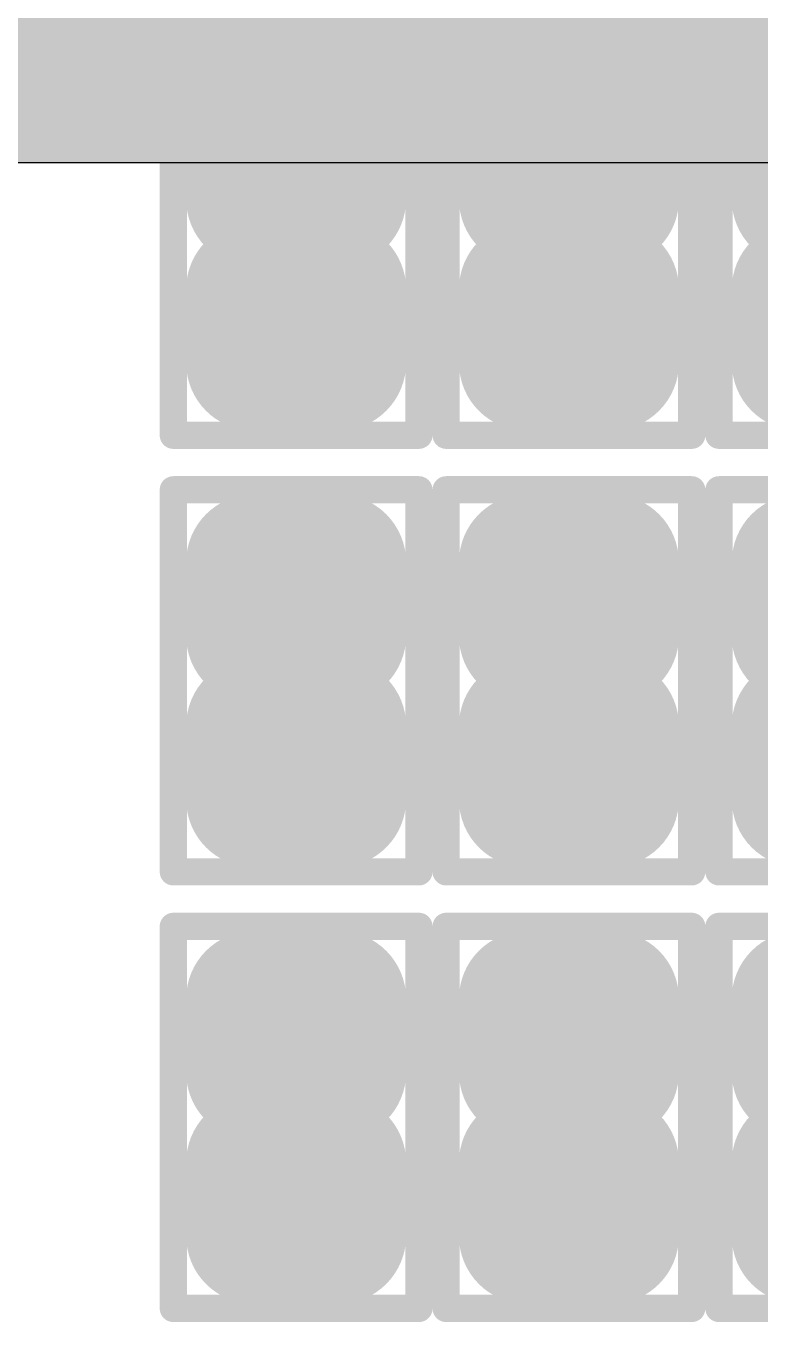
# Model space of a CAD drawing. Header units: millimetres. Extents: x 169 to 355, y 129 to 253.
# Drawn here: x 190.055 to 191.4, y 161.25 to 163.625 of the extents above; entities that cross this region are included whole.
import ezdxf

# ---------------------------------------------------------------- set-up
doc = ezdxf.new("R2010")
doc.units = ezdxf.units.MM
for name, color, linetype in [('BottomLayer', 5, 'Continuous'), ('BottomPaste', 16, 'Continuous'), ('BottomSolder', 6, 'Continuous'), ('InternalPlane1', 76, 'Continuous'), ('Mechanical1', 6, 'Continuous'), ('Mechanical15', 56, 'Continuous')]:
    doc.layers.add(name, color=color, linetype=linetype)

# ---------------------------------------------------------------- blocks, each defined once
blk = doc.blocks.new('R01005_B_839')
at = {"layer": 'BottomLayer', "const_width": 0.0225}
for points in [[(-0.2287, 0.0775, 1), (-0.2063, 0.0775, 1)], [(-0.0937, 0.0775, 1), (-0.0712, 0.0775, 1)], [(0.0712, 0.0775, 1), (0.0937, 0.0775, 1)], [(0.2063, 0.0775, 1), (0.2287, 0.0775, 1)], [(-0.2287, -0.0775, 1), (-0.2063, -0.0775, 1)], [(-0.0937, -0.0775, 1), (-0.0712, -0.0775, 1)], [(0.0712, -0.0775, 1), (0.0937, -0.0775, 1)], [(0.2063, -0.0775, 1), (0.2287, -0.0775, 1)]]:
    blk.add_lwpolyline(points, format="xyb", close=True, dxfattribs=at)
at = {"layer": 'BottomLayer'}
for points in [[(-0.0825, -0.1), (-0.0825, 0.1), (-0.2175, -0.1), (-0.2175, 0.1)], [(0.2175, -0.1), (0.2175, 0.1), (0.0825, -0.1), (0.0825, 0.1)], [(-0.06, -0.0775), (-0.06, 0.0775), (-0.24, -0.0775), (-0.24, 0.0775)], [(0.24, -0.0775), (0.24, 0.0775), (0.06, -0.0775), (0.06, 0.0775)]]:
    blk.add_solid(points, dxfattribs=at)
at = {"layer": 'BottomPaste', "const_width": 0.0225}
for points in [[(-0.2287, 0.0775, 1), (-0.2063, 0.0775, 1)], [(-0.0937, 0.0775, 1), (-0.0712, 0.0775, 1)], [(0.0712, 0.0775, 1), (0.0937, 0.0775, 1)], [(0.2063, 0.0775, 1), (0.2287, 0.0775, 1)], [(-0.2287, -0.0775, 1), (-0.2063, -0.0775, 1)], [(-0.0937, -0.0775, 1), (-0.0712, -0.0775, 1)], [(0.0712, -0.0775, 1), (0.0937, -0.0775, 1)], [(0.2063, -0.0775, 1), (0.2287, -0.0775, 1)]]:
    blk.add_lwpolyline(points, format="xyb", close=True, dxfattribs=at)
at = {"layer": 'BottomPaste'}
for points in [[(-0.0825, -0.1), (-0.0825, 0.1), (-0.2175, -0.1), (-0.2175, 0.1)], [(0.2175, -0.1), (0.2175, 0.1), (0.0825, -0.1), (0.0825, 0.1)], [(-0.06, -0.0775), (-0.06, 0.0775), (-0.24, -0.0775), (-0.24, 0.0775)], [(0.24, -0.0775), (0.24, 0.0775), (0.06, -0.0775), (0.06, 0.0775)]]:
    blk.add_solid(points, dxfattribs=at)
at = {"layer": 'BottomSolder', "const_width": 0.1241}
for points in [[(-0.2795, 0.0775, 1), (-0.1555, 0.0775, 1)], [(-0.1445, 0.0775, 1), (-0.0204, 0.0775, 1)], [(0.0204, 0.0775, 1), (0.1445, 0.0775, 1)], [(0.1555, 0.0775, 1), (0.2795, 0.0775, 1)], [(-0.2795, -0.0775, 1), (-0.1555, -0.0775, 1)], [(-0.1445, -0.0775, 1), (-0.0204, -0.0775, 1)], [(0.0204, -0.0775, 1), (0.1445, -0.0775, 1)], [(0.1555, -0.0775, 1), (0.2795, -0.0775, 1)]]:
    blk.add_lwpolyline(points, format="xyb", close=True, dxfattribs=at)
at = {"layer": 'BottomSolder'}
for points in [[(-0.0825, -0.2016), (-0.0825, 0.2016), (-0.2175, -0.2016), (-0.2175, 0.2016)], [(0.2175, -0.2016), (0.2175, 0.2016), (0.0825, -0.2016), (0.0825, 0.2016)], [(0.0416, -0.0775), (0.0416, 0.0775), (-0.3416, -0.0775), (-0.3416, 0.0775)], [(0.3416, -0.0775), (0.3416, 0.0775), (-0.0416, -0.0775), (-0.0416, 0.0775)]]:
    blk.add_solid(points, dxfattribs=at)
at = {"layer": 'Mechanical1', "const_width": 0.05}
for points in [[(-0.1999, 0.0999), (-0.1999, -0.1001)], [(-0.1999, 0.0999), (0.2001, 0.0999)], [(0.2001, 0.0999), (0.2001, -0.1001)], [(-0.1999, -0.1001), (0.2001, -0.1001)]]:
    blk.add_lwpolyline(points, dxfattribs=at)
at = {"layer": 'Mechanical1', "const_width": 0.025}
for points in [[(-0.2124, 0.0999, 1), (-0.1874, 0.0999, 1)], [(-0.2124, 0.0999, 1), (-0.1874, 0.0999, 1)], [(0.1876, 0.0999, 1), (0.2126, 0.0999, 1)], [(0.1876, 0.0999, 1), (0.2126, 0.0999, 1)], [(-0.2124, -0.1001, 1), (-0.1874, -0.1001, 1)], [(-0.2124, -0.1001, 1), (-0.1874, -0.1001, 1)], [(0.1876, -0.1001, 1), (0.2126, -0.1001, 1)], [(0.1876, -0.1001, 1), (0.2126, -0.1001, 1)]]:
    blk.add_lwpolyline(points, format="xyb", close=True, dxfattribs=at)
at = {"layer": 'Mechanical15', "const_width": 0.05}
for points in [[(-0.35, 0.225), (-0.35, -0.225)], [(-0.35, 0.225), (0.35, 0.225)], [(0.35, 0.225), (0.35, -0.225)], [(0, 0.125), (0, -0.125)], [(-0.15, 0), (0.15, 0)], [(-0.35, -0.225), (0.35, -0.225)]]:
    blk.add_lwpolyline(points, dxfattribs=at)
at = {"layer": 'Mechanical15', "const_width": 0.025}
for points in [[(-0.3625, 0.225, 1), (-0.3375, 0.225, 1)], [(-0.3625, 0.225, 1), (-0.3375, 0.225, 1)], [(0.3375, 0.225, 1), (0.3625, 0.225, 1)], [(0.3375, 0.225, 1), (0.3625, 0.225, 1)], [(-0.0125, 0.125, 1), (0.0125, 0.125, 1)], [(-0.1625, 0, 1), (-0.1375, 0, 1)], [(0.1375, 0, 1), (0.1625, 0, 1)], [(-0.0125, -0.125, 1), (0.0125, -0.125, 1)], [(-0.3625, -0.225, 1), (-0.3375, -0.225, 1)], [(-0.3625, -0.225, 1), (-0.3375, -0.225, 1)], [(0.3375, -0.225, 1), (0.3625, -0.225, 1)], [(0.3375, -0.225, 1), (0.3625, -0.225, 1)]]:
    blk.add_lwpolyline(points, format="xyb", close=True, dxfattribs=at)
blk = doc.blocks.new('R01005_B_848')
at = {"layer": 'BottomLayer', "const_width": 0.0225}
for points in [[(-0.2287, 0.0775, 1), (-0.2063, 0.0775, 1)], [(-0.0937, 0.0775, 1), (-0.0712, 0.0775, 1)], [(0.0712, 0.0775, 1), (0.0937, 0.0775, 1)], [(0.2063, 0.0775, 1), (0.2287, 0.0775, 1)], [(-0.2287, -0.0775, 1), (-0.2063, -0.0775, 1)], [(-0.0937, -0.0775, 1), (-0.0712, -0.0775, 1)], [(0.0712, -0.0775, 1), (0.0937, -0.0775, 1)], [(0.2063, -0.0775, 1), (0.2287, -0.0775, 1)]]:
    blk.add_lwpolyline(points, format="xyb", close=True, dxfattribs=at)
at = {"layer": 'BottomLayer'}
for points in [[(-0.0825, -0.1), (-0.0825, 0.1), (-0.2175, -0.1), (-0.2175, 0.1)], [(0.2175, -0.1), (0.2175, 0.1), (0.0825, -0.1), (0.0825, 0.1)], [(-0.06, -0.0775), (-0.06, 0.0775), (-0.24, -0.0775), (-0.24, 0.0775)], [(0.24, -0.0775), (0.24, 0.0775), (0.06, -0.0775), (0.06, 0.0775)]]:
    blk.add_solid(points, dxfattribs=at)
at = {"layer": 'BottomPaste', "const_width": 0.0225}
for points in [[(-0.2287, 0.0775, 1), (-0.2063, 0.0775, 1)], [(-0.0937, 0.0775, 1), (-0.0712, 0.0775, 1)], [(0.0712, 0.0775, 1), (0.0937, 0.0775, 1)], [(0.2063, 0.0775, 1), (0.2287, 0.0775, 1)], [(-0.2287, -0.0775, 1), (-0.2063, -0.0775, 1)], [(-0.0937, -0.0775, 1), (-0.0712, -0.0775, 1)], [(0.0712, -0.0775, 1), (0.0937, -0.0775, 1)], [(0.2063, -0.0775, 1), (0.2287, -0.0775, 1)]]:
    blk.add_lwpolyline(points, format="xyb", close=True, dxfattribs=at)
at = {"layer": 'BottomPaste'}
for points in [[(-0.0825, -0.1), (-0.0825, 0.1), (-0.2175, -0.1), (-0.2175, 0.1)], [(0.2175, -0.1), (0.2175, 0.1), (0.0825, -0.1), (0.0825, 0.1)], [(-0.06, -0.0775), (-0.06, 0.0775), (-0.24, -0.0775), (-0.24, 0.0775)], [(0.24, -0.0775), (0.24, 0.0775), (0.06, -0.0775), (0.06, 0.0775)]]:
    blk.add_solid(points, dxfattribs=at)
at = {"layer": 'BottomSolder', "const_width": 0.1241}
for points in [[(-0.2795, 0.0775, 1), (-0.1555, 0.0775, 1)], [(-0.1445, 0.0775, 1), (-0.0204, 0.0775, 1)], [(0.0204, 0.0775, 1), (0.1445, 0.0775, 1)], [(0.1555, 0.0775, 1), (0.2795, 0.0775, 1)], [(-0.2795, -0.0775, 1), (-0.1555, -0.0775, 1)], [(-0.1445, -0.0775, 1), (-0.0204, -0.0775, 1)], [(0.0204, -0.0775, 1), (0.1445, -0.0775, 1)], [(0.1555, -0.0775, 1), (0.2795, -0.0775, 1)]]:
    blk.add_lwpolyline(points, format="xyb", close=True, dxfattribs=at)
at = {"layer": 'BottomSolder'}
for points in [[(-0.0825, -0.2016), (-0.0825, 0.2016), (-0.2175, -0.2016), (-0.2175, 0.2016)], [(0.2175, -0.2016), (0.2175, 0.2016), (0.0825, -0.2016), (0.0825, 0.2016)], [(0.0416, -0.0775), (0.0416, 0.0775), (-0.3416, -0.0775), (-0.3416, 0.0775)], [(0.3416, -0.0775), (0.3416, 0.0775), (-0.0416, -0.0775), (-0.0416, 0.0775)]]:
    blk.add_solid(points, dxfattribs=at)
at = {"layer": 'Mechanical1', "const_width": 0.05}
for points in [[(-0.1999, 0.0999), (-0.1999, -0.1001)], [(-0.1999, 0.0999), (0.2001, 0.0999)], [(0.2001, 0.0999), (0.2001, -0.1001)], [(-0.1999, -0.1001), (0.2001, -0.1001)]]:
    blk.add_lwpolyline(points, dxfattribs=at)
at = {"layer": 'Mechanical1', "const_width": 0.025}
for points in [[(-0.2124, 0.0999, 1), (-0.1874, 0.0999, 1)], [(-0.2124, 0.0999, 1), (-0.1874, 0.0999, 1)], [(0.1876, 0.0999, 1), (0.2126, 0.0999, 1)], [(0.1876, 0.0999, 1), (0.2126, 0.0999, 1)], [(-0.2124, -0.1001, 1), (-0.1874, -0.1001, 1)], [(-0.2124, -0.1001, 1), (-0.1874, -0.1001, 1)], [(0.1876, -0.1001, 1), (0.2126, -0.1001, 1)], [(0.1876, -0.1001, 1), (0.2126, -0.1001, 1)]]:
    blk.add_lwpolyline(points, format="xyb", close=True, dxfattribs=at)
at = {"layer": 'Mechanical15', "const_width": 0.05}
for points in [[(-0.35, 0.225), (-0.35, -0.225)], [(-0.35, 0.225), (0.35, 0.225)], [(0.35, 0.225), (0.35, -0.225)], [(0, 0.125), (0, -0.125)], [(-0.15, 0), (0.15, 0)], [(-0.35, -0.225), (0.35, -0.225)]]:
    blk.add_lwpolyline(points, dxfattribs=at)
at = {"layer": 'Mechanical15', "const_width": 0.025}
for points in [[(-0.3625, 0.225, 1), (-0.3375, 0.225, 1)], [(-0.3625, 0.225, 1), (-0.3375, 0.225, 1)], [(0.3375, 0.225, 1), (0.3625, 0.225, 1)], [(0.3375, 0.225, 1), (0.3625, 0.225, 1)], [(-0.0125, 0.125, 1), (0.0125, 0.125, 1)], [(-0.1625, 0, 1), (-0.1375, 0, 1)], [(0.1375, 0, 1), (0.1625, 0, 1)], [(-0.0125, -0.125, 1), (0.0125, -0.125, 1)], [(-0.3625, -0.225, 1), (-0.3375, -0.225, 1)], [(-0.3625, -0.225, 1), (-0.3375, -0.225, 1)], [(0.3375, -0.225, 1), (0.3625, -0.225, 1)], [(0.3375, -0.225, 1), (0.3625, -0.225, 1)]]:
    blk.add_lwpolyline(points, format="xyb", close=True, dxfattribs=at)
blk = doc.blocks.new('R01005_B_854')
at = {"layer": 'BottomLayer', "const_width": 0.0225}
for points in [[(-0.2287, 0.0775, 1), (-0.2063, 0.0775, 1)], [(-0.0937, 0.0775, 1), (-0.0712, 0.0775, 1)], [(0.0712, 0.0775, 1), (0.0937, 0.0775, 1)], [(0.2063, 0.0775, 1), (0.2287, 0.0775, 1)], [(-0.2287, -0.0775, 1), (-0.2063, -0.0775, 1)], [(-0.0937, -0.0775, 1), (-0.0712, -0.0775, 1)], [(0.0712, -0.0775, 1), (0.0937, -0.0775, 1)], [(0.2063, -0.0775, 1), (0.2287, -0.0775, 1)]]:
    blk.add_lwpolyline(points, format="xyb", close=True, dxfattribs=at)
at = {"layer": 'BottomLayer'}
for points in [[(-0.0825, -0.1), (-0.0825, 0.1), (-0.2175, -0.1), (-0.2175, 0.1)], [(0.2175, -0.1), (0.2175, 0.1), (0.0825, -0.1), (0.0825, 0.1)], [(-0.06, -0.0775), (-0.06, 0.0775), (-0.24, -0.0775), (-0.24, 0.0775)], [(0.24, -0.0775), (0.24, 0.0775), (0.06, -0.0775), (0.06, 0.0775)]]:
    blk.add_solid(points, dxfattribs=at)
at = {"layer": 'BottomPaste', "const_width": 0.0225}
for points in [[(-0.2287, 0.0775, 1), (-0.2063, 0.0775, 1)], [(-0.0937, 0.0775, 1), (-0.0712, 0.0775, 1)], [(0.0712, 0.0775, 1), (0.0937, 0.0775, 1)], [(0.2063, 0.0775, 1), (0.2287, 0.0775, 1)], [(-0.2287, -0.0775, 1), (-0.2063, -0.0775, 1)], [(-0.0937, -0.0775, 1), (-0.0712, -0.0775, 1)], [(0.0712, -0.0775, 1), (0.0937, -0.0775, 1)], [(0.2063, -0.0775, 1), (0.2287, -0.0775, 1)]]:
    blk.add_lwpolyline(points, format="xyb", close=True, dxfattribs=at)
at = {"layer": 'BottomPaste'}
for points in [[(-0.0825, -0.1), (-0.0825, 0.1), (-0.2175, -0.1), (-0.2175, 0.1)], [(0.2175, -0.1), (0.2175, 0.1), (0.0825, -0.1), (0.0825, 0.1)], [(-0.06, -0.0775), (-0.06, 0.0775), (-0.24, -0.0775), (-0.24, 0.0775)], [(0.24, -0.0775), (0.24, 0.0775), (0.06, -0.0775), (0.06, 0.0775)]]:
    blk.add_solid(points, dxfattribs=at)
at = {"layer": 'BottomSolder', "const_width": 0.1241}
for points in [[(-0.2795, 0.0775, 1), (-0.1555, 0.0775, 1)], [(-0.1445, 0.0775, 1), (-0.0204, 0.0775, 1)], [(0.0204, 0.0775, 1), (0.1445, 0.0775, 1)], [(0.1555, 0.0775, 1), (0.2795, 0.0775, 1)], [(-0.2795, -0.0775, 1), (-0.1555, -0.0775, 1)], [(-0.1445, -0.0775, 1), (-0.0204, -0.0775, 1)], [(0.0204, -0.0775, 1), (0.1445, -0.0775, 1)], [(0.1555, -0.0775, 1), (0.2795, -0.0775, 1)]]:
    blk.add_lwpolyline(points, format="xyb", close=True, dxfattribs=at)
at = {"layer": 'BottomSolder'}
for points in [[(-0.0825, -0.2016), (-0.0825, 0.2016), (-0.2175, -0.2016), (-0.2175, 0.2016)], [(0.2175, -0.2016), (0.2175, 0.2016), (0.0825, -0.2016), (0.0825, 0.2016)], [(0.0416, -0.0775), (0.0416, 0.0775), (-0.3416, -0.0775), (-0.3416, 0.0775)], [(0.3416, -0.0775), (0.3416, 0.0775), (-0.0416, -0.0775), (-0.0416, 0.0775)]]:
    blk.add_solid(points, dxfattribs=at)
at = {"layer": 'Mechanical1', "const_width": 0.05}
for points in [[(-0.1999, 0.0999), (-0.1999, -0.1001)], [(-0.1999, 0.0999), (0.2001, 0.0999)], [(0.2001, 0.0999), (0.2001, -0.1001)], [(-0.1999, -0.1001), (0.2001, -0.1001)]]:
    blk.add_lwpolyline(points, dxfattribs=at)
at = {"layer": 'Mechanical1', "const_width": 0.025}
for points in [[(-0.2124, 0.0999, 1), (-0.1874, 0.0999, 1)], [(-0.2124, 0.0999, 1), (-0.1874, 0.0999, 1)], [(0.1876, 0.0999, 1), (0.2126, 0.0999, 1)], [(0.1876, 0.0999, 1), (0.2126, 0.0999, 1)], [(-0.2124, -0.1001, 1), (-0.1874, -0.1001, 1)], [(-0.2124, -0.1001, 1), (-0.1874, -0.1001, 1)], [(0.1876, -0.1001, 1), (0.2126, -0.1001, 1)], [(0.1876, -0.1001, 1), (0.2126, -0.1001, 1)]]:
    blk.add_lwpolyline(points, format="xyb", close=True, dxfattribs=at)
at = {"layer": 'Mechanical15', "const_width": 0.05}
for points in [[(-0.35, 0.225), (-0.35, -0.225)], [(-0.35, 0.225), (0.35, 0.225)], [(0.35, 0.225), (0.35, -0.225)], [(0, 0.125), (0, -0.125)], [(-0.15, 0), (0.15, 0)], [(-0.35, -0.225), (0.35, -0.225)]]:
    blk.add_lwpolyline(points, dxfattribs=at)
at = {"layer": 'Mechanical15', "const_width": 0.025}
for points in [[(-0.3625, 0.225, 1), (-0.3375, 0.225, 1)], [(-0.3625, 0.225, 1), (-0.3375, 0.225, 1)], [(0.3375, 0.225, 1), (0.3625, 0.225, 1)], [(0.3375, 0.225, 1), (0.3625, 0.225, 1)], [(-0.0125, 0.125, 1), (0.0125, 0.125, 1)], [(-0.1625, 0, 1), (-0.1375, 0, 1)], [(0.1375, 0, 1), (0.1625, 0, 1)], [(-0.0125, -0.125, 1), (0.0125, -0.125, 1)], [(-0.3625, -0.225, 1), (-0.3375, -0.225, 1)], [(-0.3625, -0.225, 1), (-0.3375, -0.225, 1)], [(0.3375, -0.225, 1), (0.3625, -0.225, 1)], [(0.3375, -0.225, 1), (0.3625, -0.225, 1)]]:
    blk.add_lwpolyline(points, format="xyb", close=True, dxfattribs=at)
blk = doc.blocks.new('R01005_B_870')
at = {"layer": 'BottomLayer', "const_width": 0.0225}
for points in [[(-0.2287, 0.0775, 1), (-0.2063, 0.0775, 1)], [(-0.0937, 0.0775, 1), (-0.0712, 0.0775, 1)], [(0.0712, 0.0775, 1), (0.0937, 0.0775, 1)], [(0.2063, 0.0775, 1), (0.2287, 0.0775, 1)], [(-0.2287, -0.0775, 1), (-0.2063, -0.0775, 1)], [(-0.0937, -0.0775, 1), (-0.0712, -0.0775, 1)], [(0.0712, -0.0775, 1), (0.0937, -0.0775, 1)], [(0.2063, -0.0775, 1), (0.2287, -0.0775, 1)]]:
    blk.add_lwpolyline(points, format="xyb", close=True, dxfattribs=at)
at = {"layer": 'BottomLayer'}
for points in [[(-0.0825, -0.1), (-0.0825, 0.1), (-0.2175, -0.1), (-0.2175, 0.1)], [(0.2175, -0.1), (0.2175, 0.1), (0.0825, -0.1), (0.0825, 0.1)], [(-0.06, -0.0775), (-0.06, 0.0775), (-0.24, -0.0775), (-0.24, 0.0775)], [(0.24, -0.0775), (0.24, 0.0775), (0.06, -0.0775), (0.06, 0.0775)]]:
    blk.add_solid(points, dxfattribs=at)
at = {"layer": 'BottomPaste', "const_width": 0.0225}
for points in [[(-0.2287, 0.0775, 1), (-0.2063, 0.0775, 1)], [(-0.0937, 0.0775, 1), (-0.0712, 0.0775, 1)], [(0.0712, 0.0775, 1), (0.0937, 0.0775, 1)], [(0.2063, 0.0775, 1), (0.2287, 0.0775, 1)], [(-0.2287, -0.0775, 1), (-0.2063, -0.0775, 1)], [(-0.0937, -0.0775, 1), (-0.0712, -0.0775, 1)], [(0.0712, -0.0775, 1), (0.0937, -0.0775, 1)], [(0.2063, -0.0775, 1), (0.2287, -0.0775, 1)]]:
    blk.add_lwpolyline(points, format="xyb", close=True, dxfattribs=at)
at = {"layer": 'BottomPaste'}
for points in [[(-0.0825, -0.1), (-0.0825, 0.1), (-0.2175, -0.1), (-0.2175, 0.1)], [(0.2175, -0.1), (0.2175, 0.1), (0.0825, -0.1), (0.0825, 0.1)], [(-0.06, -0.0775), (-0.06, 0.0775), (-0.24, -0.0775), (-0.24, 0.0775)], [(0.24, -0.0775), (0.24, 0.0775), (0.06, -0.0775), (0.06, 0.0775)]]:
    blk.add_solid(points, dxfattribs=at)
at = {"layer": 'BottomSolder', "const_width": 0.1241}
for points in [[(-0.2795, 0.0775, 1), (-0.1555, 0.0775, 1)], [(-0.1445, 0.0775, 1), (-0.0204, 0.0775, 1)], [(0.0204, 0.0775, 1), (0.1445, 0.0775, 1)], [(0.1555, 0.0775, 1), (0.2795, 0.0775, 1)], [(-0.2795, -0.0775, 1), (-0.1555, -0.0775, 1)], [(-0.1445, -0.0775, 1), (-0.0204, -0.0775, 1)], [(0.0204, -0.0775, 1), (0.1445, -0.0775, 1)], [(0.1555, -0.0775, 1), (0.2795, -0.0775, 1)]]:
    blk.add_lwpolyline(points, format="xyb", close=True, dxfattribs=at)
at = {"layer": 'BottomSolder'}
for points in [[(-0.0825, -0.2016), (-0.0825, 0.2016), (-0.2175, -0.2016), (-0.2175, 0.2016)], [(0.2175, -0.2016), (0.2175, 0.2016), (0.0825, -0.2016), (0.0825, 0.2016)], [(0.0416, -0.0775), (0.0416, 0.0775), (-0.3416, -0.0775), (-0.3416, 0.0775)], [(0.3416, -0.0775), (0.3416, 0.0775), (-0.0416, -0.0775), (-0.0416, 0.0775)]]:
    blk.add_solid(points, dxfattribs=at)
at = {"layer": 'Mechanical1', "const_width": 0.05}
for points in [[(-0.1999, 0.0999), (-0.1999, -0.1001)], [(-0.1999, 0.0999), (0.2001, 0.0999)], [(0.2001, 0.0999), (0.2001, -0.1001)], [(-0.1999, -0.1001), (0.2001, -0.1001)]]:
    blk.add_lwpolyline(points, dxfattribs=at)
at = {"layer": 'Mechanical1', "const_width": 0.025}
for points in [[(-0.2124, 0.0999, 1), (-0.1874, 0.0999, 1)], [(-0.2124, 0.0999, 1), (-0.1874, 0.0999, 1)], [(0.1876, 0.0999, 1), (0.2126, 0.0999, 1)], [(0.1876, 0.0999, 1), (0.2126, 0.0999, 1)], [(-0.2124, -0.1001, 1), (-0.1874, -0.1001, 1)], [(-0.2124, -0.1001, 1), (-0.1874, -0.1001, 1)], [(0.1876, -0.1001, 1), (0.2126, -0.1001, 1)], [(0.1876, -0.1001, 1), (0.2126, -0.1001, 1)]]:
    blk.add_lwpolyline(points, format="xyb", close=True, dxfattribs=at)
at = {"layer": 'Mechanical15', "const_width": 0.05}
for points in [[(-0.35, 0.225), (-0.35, -0.225)], [(-0.35, 0.225), (0.35, 0.225)], [(0.35, 0.225), (0.35, -0.225)], [(0, 0.125), (0, -0.125)], [(-0.15, 0), (0.15, 0)], [(-0.35, -0.225), (0.35, -0.225)]]:
    blk.add_lwpolyline(points, dxfattribs=at)
at = {"layer": 'Mechanical15', "const_width": 0.025}
for points in [[(-0.3625, 0.225, 1), (-0.3375, 0.225, 1)], [(-0.3625, 0.225, 1), (-0.3375, 0.225, 1)], [(0.3375, 0.225, 1), (0.3625, 0.225, 1)], [(0.3375, 0.225, 1), (0.3625, 0.225, 1)], [(-0.0125, 0.125, 1), (0.0125, 0.125, 1)], [(-0.1625, 0, 1), (-0.1375, 0, 1)], [(0.1375, 0, 1), (0.1625, 0, 1)], [(-0.0125, -0.125, 1), (0.0125, -0.125, 1)], [(-0.3625, -0.225, 1), (-0.3375, -0.225, 1)], [(-0.3625, -0.225, 1), (-0.3375, -0.225, 1)], [(0.3375, -0.225, 1), (0.3625, -0.225, 1)], [(0.3375, -0.225, 1), (0.3625, -0.225, 1)]]:
    blk.add_lwpolyline(points, format="xyb", close=True, dxfattribs=at)
blk = doc.blocks.new('R01005_B_884')
at = {"layer": 'BottomLayer', "const_width": 0.0225}
for points in [[(-0.2287, 0.0775, 1), (-0.2063, 0.0775, 1)], [(-0.0937, 0.0775, 1), (-0.0712, 0.0775, 1)], [(0.0712, 0.0775, 1), (0.0937, 0.0775, 1)], [(0.2063, 0.0775, 1), (0.2287, 0.0775, 1)], [(-0.2287, -0.0775, 1), (-0.2063, -0.0775, 1)], [(-0.0937, -0.0775, 1), (-0.0712, -0.0775, 1)], [(0.0712, -0.0775, 1), (0.0937, -0.0775, 1)], [(0.2063, -0.0775, 1), (0.2287, -0.0775, 1)]]:
    blk.add_lwpolyline(points, format="xyb", close=True, dxfattribs=at)
at = {"layer": 'BottomLayer'}
for points in [[(-0.0825, -0.1), (-0.0825, 0.1), (-0.2175, -0.1), (-0.2175, 0.1)], [(0.2175, -0.1), (0.2175, 0.1), (0.0825, -0.1), (0.0825, 0.1)], [(-0.06, -0.0775), (-0.06, 0.0775), (-0.24, -0.0775), (-0.24, 0.0775)], [(0.24, -0.0775), (0.24, 0.0775), (0.06, -0.0775), (0.06, 0.0775)]]:
    blk.add_solid(points, dxfattribs=at)
at = {"layer": 'BottomPaste', "const_width": 0.0225}
for points in [[(-0.2287, 0.0775, 1), (-0.2063, 0.0775, 1)], [(-0.0937, 0.0775, 1), (-0.0712, 0.0775, 1)], [(0.0712, 0.0775, 1), (0.0937, 0.0775, 1)], [(0.2063, 0.0775, 1), (0.2287, 0.0775, 1)], [(-0.2287, -0.0775, 1), (-0.2063, -0.0775, 1)], [(-0.0937, -0.0775, 1), (-0.0712, -0.0775, 1)], [(0.0712, -0.0775, 1), (0.0937, -0.0775, 1)], [(0.2063, -0.0775, 1), (0.2287, -0.0775, 1)]]:
    blk.add_lwpolyline(points, format="xyb", close=True, dxfattribs=at)
at = {"layer": 'BottomPaste'}
for points in [[(-0.0825, -0.1), (-0.0825, 0.1), (-0.2175, -0.1), (-0.2175, 0.1)], [(0.2175, -0.1), (0.2175, 0.1), (0.0825, -0.1), (0.0825, 0.1)], [(-0.06, -0.0775), (-0.06, 0.0775), (-0.24, -0.0775), (-0.24, 0.0775)], [(0.24, -0.0775), (0.24, 0.0775), (0.06, -0.0775), (0.06, 0.0775)]]:
    blk.add_solid(points, dxfattribs=at)
at = {"layer": 'BottomSolder', "const_width": 0.1241}
for points in [[(-0.2795, 0.0775, 1), (-0.1555, 0.0775, 1)], [(-0.1445, 0.0775, 1), (-0.0204, 0.0775, 1)], [(0.0204, 0.0775, 1), (0.1445, 0.0775, 1)], [(0.1555, 0.0775, 1), (0.2795, 0.0775, 1)], [(-0.2795, -0.0775, 1), (-0.1555, -0.0775, 1)], [(-0.1445, -0.0775, 1), (-0.0204, -0.0775, 1)], [(0.0204, -0.0775, 1), (0.1445, -0.0775, 1)], [(0.1555, -0.0775, 1), (0.2795, -0.0775, 1)]]:
    blk.add_lwpolyline(points, format="xyb", close=True, dxfattribs=at)
at = {"layer": 'BottomSolder'}
for points in [[(-0.0825, -0.2016), (-0.0825, 0.2016), (-0.2175, -0.2016), (-0.2175, 0.2016)], [(0.2175, -0.2016), (0.2175, 0.2016), (0.0825, -0.2016), (0.0825, 0.2016)], [(0.0416, -0.0775), (0.0416, 0.0775), (-0.3416, -0.0775), (-0.3416, 0.0775)], [(0.3416, -0.0775), (0.3416, 0.0775), (-0.0416, -0.0775), (-0.0416, 0.0775)]]:
    blk.add_solid(points, dxfattribs=at)
at = {"layer": 'Mechanical1', "const_width": 0.05}
for points in [[(-0.1999, 0.0999), (-0.1999, -0.1001)], [(-0.1999, 0.0999), (0.2001, 0.0999)], [(0.2001, 0.0999), (0.2001, -0.1001)], [(-0.1999, -0.1001), (0.2001, -0.1001)]]:
    blk.add_lwpolyline(points, dxfattribs=at)
at = {"layer": 'Mechanical1', "const_width": 0.025}
for points in [[(-0.2124, 0.0999, 1), (-0.1874, 0.0999, 1)], [(-0.2124, 0.0999, 1), (-0.1874, 0.0999, 1)], [(0.1876, 0.0999, 1), (0.2126, 0.0999, 1)], [(0.1876, 0.0999, 1), (0.2126, 0.0999, 1)], [(-0.2124, -0.1001, 1), (-0.1874, -0.1001, 1)], [(-0.2124, -0.1001, 1), (-0.1874, -0.1001, 1)], [(0.1876, -0.1001, 1), (0.2126, -0.1001, 1)], [(0.1876, -0.1001, 1), (0.2126, -0.1001, 1)]]:
    blk.add_lwpolyline(points, format="xyb", close=True, dxfattribs=at)
at = {"layer": 'Mechanical15', "const_width": 0.05}
for points in [[(-0.35, 0.225), (-0.35, -0.225)], [(-0.35, 0.225), (0.35, 0.225)], [(0.35, 0.225), (0.35, -0.225)], [(0, 0.125), (0, -0.125)], [(-0.15, 0), (0.15, 0)], [(-0.35, -0.225), (0.35, -0.225)]]:
    blk.add_lwpolyline(points, dxfattribs=at)
at = {"layer": 'Mechanical15', "const_width": 0.025}
for points in [[(-0.3625, 0.225, 1), (-0.3375, 0.225, 1)], [(-0.3625, 0.225, 1), (-0.3375, 0.225, 1)], [(0.3375, 0.225, 1), (0.3625, 0.225, 1)], [(0.3375, 0.225, 1), (0.3625, 0.225, 1)], [(-0.0125, 0.125, 1), (0.0125, 0.125, 1)], [(-0.1625, 0, 1), (-0.1375, 0, 1)], [(0.1375, 0, 1), (0.1625, 0, 1)], [(-0.0125, -0.125, 1), (0.0125, -0.125, 1)], [(-0.3625, -0.225, 1), (-0.3375, -0.225, 1)], [(-0.3625, -0.225, 1), (-0.3375, -0.225, 1)], [(0.3375, -0.225, 1), (0.3625, -0.225, 1)], [(0.3375, -0.225, 1), (0.3625, -0.225, 1)]]:
    blk.add_lwpolyline(points, format="xyb", close=True, dxfattribs=at)
blk = doc.blocks.new('R01005_B_885')
at = {"layer": 'BottomLayer', "const_width": 0.0225}
for points in [[(-0.2287, 0.0775, 1), (-0.2063, 0.0775, 1)], [(-0.0937, 0.0775, 1), (-0.0712, 0.0775, 1)], [(0.0712, 0.0775, 1), (0.0937, 0.0775, 1)], [(0.2063, 0.0775, 1), (0.2287, 0.0775, 1)], [(-0.2287, -0.0775, 1), (-0.2063, -0.0775, 1)], [(-0.0937, -0.0775, 1), (-0.0712, -0.0775, 1)], [(0.0712, -0.0775, 1), (0.0937, -0.0775, 1)], [(0.2063, -0.0775, 1), (0.2287, -0.0775, 1)]]:
    blk.add_lwpolyline(points, format="xyb", close=True, dxfattribs=at)
at = {"layer": 'BottomLayer'}
for points in [[(-0.0825, -0.1), (-0.0825, 0.1), (-0.2175, -0.1), (-0.2175, 0.1)], [(0.2175, -0.1), (0.2175, 0.1), (0.0825, -0.1), (0.0825, 0.1)], [(-0.06, -0.0775), (-0.06, 0.0775), (-0.24, -0.0775), (-0.24, 0.0775)], [(0.24, -0.0775), (0.24, 0.0775), (0.06, -0.0775), (0.06, 0.0775)]]:
    blk.add_solid(points, dxfattribs=at)
at = {"layer": 'BottomPaste', "const_width": 0.0225}
for points in [[(-0.2287, 0.0775, 1), (-0.2063, 0.0775, 1)], [(-0.0937, 0.0775, 1), (-0.0712, 0.0775, 1)], [(0.0712, 0.0775, 1), (0.0937, 0.0775, 1)], [(0.2063, 0.0775, 1), (0.2287, 0.0775, 1)], [(-0.2287, -0.0775, 1), (-0.2063, -0.0775, 1)], [(-0.0937, -0.0775, 1), (-0.0712, -0.0775, 1)], [(0.0712, -0.0775, 1), (0.0937, -0.0775, 1)], [(0.2063, -0.0775, 1), (0.2287, -0.0775, 1)]]:
    blk.add_lwpolyline(points, format="xyb", close=True, dxfattribs=at)
at = {"layer": 'BottomPaste'}
for points in [[(-0.0825, -0.1), (-0.0825, 0.1), (-0.2175, -0.1), (-0.2175, 0.1)], [(0.2175, -0.1), (0.2175, 0.1), (0.0825, -0.1), (0.0825, 0.1)], [(-0.06, -0.0775), (-0.06, 0.0775), (-0.24, -0.0775), (-0.24, 0.0775)], [(0.24, -0.0775), (0.24, 0.0775), (0.06, -0.0775), (0.06, 0.0775)]]:
    blk.add_solid(points, dxfattribs=at)
at = {"layer": 'BottomSolder', "const_width": 0.1241}
for points in [[(-0.2795, 0.0775, 1), (-0.1555, 0.0775, 1)], [(-0.1445, 0.0775, 1), (-0.0204, 0.0775, 1)], [(0.0204, 0.0775, 1), (0.1445, 0.0775, 1)], [(0.1555, 0.0775, 1), (0.2795, 0.0775, 1)], [(-0.2795, -0.0775, 1), (-0.1555, -0.0775, 1)], [(-0.1445, -0.0775, 1), (-0.0204, -0.0775, 1)], [(0.0204, -0.0775, 1), (0.1445, -0.0775, 1)], [(0.1555, -0.0775, 1), (0.2795, -0.0775, 1)]]:
    blk.add_lwpolyline(points, format="xyb", close=True, dxfattribs=at)
at = {"layer": 'BottomSolder'}
for points in [[(-0.0825, -0.2016), (-0.0825, 0.2016), (-0.2175, -0.2016), (-0.2175, 0.2016)], [(0.2175, -0.2016), (0.2175, 0.2016), (0.0825, -0.2016), (0.0825, 0.2016)], [(0.0416, -0.0775), (0.0416, 0.0775), (-0.3416, -0.0775), (-0.3416, 0.0775)], [(0.3416, -0.0775), (0.3416, 0.0775), (-0.0416, -0.0775), (-0.0416, 0.0775)]]:
    blk.add_solid(points, dxfattribs=at)
at = {"layer": 'Mechanical1', "const_width": 0.05}
for points in [[(-0.1999, 0.0999), (-0.1999, -0.1001)], [(-0.1999, 0.0999), (0.2001, 0.0999)], [(0.2001, 0.0999), (0.2001, -0.1001)], [(-0.1999, -0.1001), (0.2001, -0.1001)]]:
    blk.add_lwpolyline(points, dxfattribs=at)
at = {"layer": 'Mechanical1', "const_width": 0.025}
for points in [[(-0.2124, 0.0999, 1), (-0.1874, 0.0999, 1)], [(-0.2124, 0.0999, 1), (-0.1874, 0.0999, 1)], [(0.1876, 0.0999, 1), (0.2126, 0.0999, 1)], [(0.1876, 0.0999, 1), (0.2126, 0.0999, 1)], [(-0.2124, -0.1001, 1), (-0.1874, -0.1001, 1)], [(-0.2124, -0.1001, 1), (-0.1874, -0.1001, 1)], [(0.1876, -0.1001, 1), (0.2126, -0.1001, 1)], [(0.1876, -0.1001, 1), (0.2126, -0.1001, 1)]]:
    blk.add_lwpolyline(points, format="xyb", close=True, dxfattribs=at)
at = {"layer": 'Mechanical15', "const_width": 0.05}
for points in [[(-0.35, 0.225), (-0.35, -0.225)], [(-0.35, 0.225), (0.35, 0.225)], [(0.35, 0.225), (0.35, -0.225)], [(0, 0.125), (0, -0.125)], [(-0.15, 0), (0.15, 0)], [(-0.35, -0.225), (0.35, -0.225)]]:
    blk.add_lwpolyline(points, dxfattribs=at)
at = {"layer": 'Mechanical15', "const_width": 0.025}
for points in [[(-0.3625, 0.225, 1), (-0.3375, 0.225, 1)], [(-0.3625, 0.225, 1), (-0.3375, 0.225, 1)], [(0.3375, 0.225, 1), (0.3625, 0.225, 1)], [(0.3375, 0.225, 1), (0.3625, 0.225, 1)], [(-0.0125, 0.125, 1), (0.0125, 0.125, 1)], [(-0.1625, 0, 1), (-0.1375, 0, 1)], [(0.1375, 0, 1), (0.1625, 0, 1)], [(-0.0125, -0.125, 1), (0.0125, -0.125, 1)], [(-0.3625, -0.225, 1), (-0.3375, -0.225, 1)], [(-0.3625, -0.225, 1), (-0.3375, -0.225, 1)], [(0.3375, -0.225, 1), (0.3625, -0.225, 1)], [(0.3375, -0.225, 1), (0.3625, -0.225, 1)]]:
    blk.add_lwpolyline(points, format="xyb", close=True, dxfattribs=at)
blk = doc.blocks.new('R01005_B_907')
at = {"layer": 'BottomLayer', "const_width": 0.0225}
for points in [[(-0.2287, 0.0775, 1), (-0.2063, 0.0775, 1)], [(-0.0937, 0.0775, 1), (-0.0712, 0.0775, 1)], [(0.0712, 0.0775, 1), (0.0937, 0.0775, 1)], [(0.2063, 0.0775, 1), (0.2287, 0.0775, 1)], [(-0.2287, -0.0775, 1), (-0.2063, -0.0775, 1)], [(-0.0937, -0.0775, 1), (-0.0712, -0.0775, 1)], [(0.0712, -0.0775, 1), (0.0937, -0.0775, 1)], [(0.2063, -0.0775, 1), (0.2287, -0.0775, 1)]]:
    blk.add_lwpolyline(points, format="xyb", close=True, dxfattribs=at)
at = {"layer": 'BottomLayer'}
for points in [[(-0.0825, -0.1), (-0.0825, 0.1), (-0.2175, -0.1), (-0.2175, 0.1)], [(0.2175, -0.1), (0.2175, 0.1), (0.0825, -0.1), (0.0825, 0.1)], [(-0.06, -0.0775), (-0.06, 0.0775), (-0.24, -0.0775), (-0.24, 0.0775)], [(0.24, -0.0775), (0.24, 0.0775), (0.06, -0.0775), (0.06, 0.0775)]]:
    blk.add_solid(points, dxfattribs=at)
at = {"layer": 'BottomPaste', "const_width": 0.0225}
for points in [[(-0.2287, 0.0775, 1), (-0.2063, 0.0775, 1)], [(-0.0937, 0.0775, 1), (-0.0712, 0.0775, 1)], [(0.0712, 0.0775, 1), (0.0937, 0.0775, 1)], [(0.2063, 0.0775, 1), (0.2287, 0.0775, 1)], [(-0.2287, -0.0775, 1), (-0.2063, -0.0775, 1)], [(-0.0937, -0.0775, 1), (-0.0712, -0.0775, 1)], [(0.0712, -0.0775, 1), (0.0937, -0.0775, 1)], [(0.2063, -0.0775, 1), (0.2287, -0.0775, 1)]]:
    blk.add_lwpolyline(points, format="xyb", close=True, dxfattribs=at)
at = {"layer": 'BottomPaste'}
for points in [[(-0.0825, -0.1), (-0.0825, 0.1), (-0.2175, -0.1), (-0.2175, 0.1)], [(0.2175, -0.1), (0.2175, 0.1), (0.0825, -0.1), (0.0825, 0.1)], [(-0.06, -0.0775), (-0.06, 0.0775), (-0.24, -0.0775), (-0.24, 0.0775)], [(0.24, -0.0775), (0.24, 0.0775), (0.06, -0.0775), (0.06, 0.0775)]]:
    blk.add_solid(points, dxfattribs=at)
at = {"layer": 'BottomSolder', "const_width": 0.1241}
for points in [[(-0.2795, 0.0775, 1), (-0.1555, 0.0775, 1)], [(-0.1445, 0.0775, 1), (-0.0204, 0.0775, 1)], [(0.0204, 0.0775, 1), (0.1445, 0.0775, 1)], [(0.1555, 0.0775, 1), (0.2795, 0.0775, 1)], [(-0.2795, -0.0775, 1), (-0.1555, -0.0775, 1)], [(-0.1445, -0.0775, 1), (-0.0204, -0.0775, 1)], [(0.0204, -0.0775, 1), (0.1445, -0.0775, 1)], [(0.1555, -0.0775, 1), (0.2795, -0.0775, 1)]]:
    blk.add_lwpolyline(points, format="xyb", close=True, dxfattribs=at)
at = {"layer": 'BottomSolder'}
for points in [[(-0.0825, -0.2016), (-0.0825, 0.2016), (-0.2175, -0.2016), (-0.2175, 0.2016)], [(0.2175, -0.2016), (0.2175, 0.2016), (0.0825, -0.2016), (0.0825, 0.2016)], [(0.0416, -0.0775), (0.0416, 0.0775), (-0.3416, -0.0775), (-0.3416, 0.0775)], [(0.3416, -0.0775), (0.3416, 0.0775), (-0.0416, -0.0775), (-0.0416, 0.0775)]]:
    blk.add_solid(points, dxfattribs=at)
at = {"layer": 'Mechanical1', "const_width": 0.05}
for points in [[(-0.1999, 0.0999), (-0.1999, -0.1001)], [(-0.1999, 0.0999), (0.2001, 0.0999)], [(0.2001, 0.0999), (0.2001, -0.1001)], [(-0.1999, -0.1001), (0.2001, -0.1001)]]:
    blk.add_lwpolyline(points, dxfattribs=at)
at = {"layer": 'Mechanical1', "const_width": 0.025}
for points in [[(-0.2124, 0.0999, 1), (-0.1874, 0.0999, 1)], [(-0.2124, 0.0999, 1), (-0.1874, 0.0999, 1)], [(0.1876, 0.0999, 1), (0.2126, 0.0999, 1)], [(0.1876, 0.0999, 1), (0.2126, 0.0999, 1)], [(-0.2124, -0.1001, 1), (-0.1874, -0.1001, 1)], [(-0.2124, -0.1001, 1), (-0.1874, -0.1001, 1)], [(0.1876, -0.1001, 1), (0.2126, -0.1001, 1)], [(0.1876, -0.1001, 1), (0.2126, -0.1001, 1)]]:
    blk.add_lwpolyline(points, format="xyb", close=True, dxfattribs=at)
at = {"layer": 'Mechanical15', "const_width": 0.05}
for points in [[(-0.35, 0.225), (-0.35, -0.225)], [(-0.35, 0.225), (0.35, 0.225)], [(0.35, 0.225), (0.35, -0.225)], [(0, 0.125), (0, -0.125)], [(-0.15, 0), (0.15, 0)], [(-0.35, -0.225), (0.35, -0.225)]]:
    blk.add_lwpolyline(points, dxfattribs=at)
at = {"layer": 'Mechanical15', "const_width": 0.025}
for points in [[(-0.3625, 0.225, 1), (-0.3375, 0.225, 1)], [(-0.3625, 0.225, 1), (-0.3375, 0.225, 1)], [(0.3375, 0.225, 1), (0.3625, 0.225, 1)], [(0.3375, 0.225, 1), (0.3625, 0.225, 1)], [(-0.0125, 0.125, 1), (0.0125, 0.125, 1)], [(-0.1625, 0, 1), (-0.1375, 0, 1)], [(0.1375, 0, 1), (0.1625, 0, 1)], [(-0.0125, -0.125, 1), (0.0125, -0.125, 1)], [(-0.3625, -0.225, 1), (-0.3375, -0.225, 1)], [(-0.3625, -0.225, 1), (-0.3375, -0.225, 1)], [(0.3375, -0.225, 1), (0.3625, -0.225, 1)], [(0.3375, -0.225, 1), (0.3625, -0.225, 1)]]:
    blk.add_lwpolyline(points, format="xyb", close=True, dxfattribs=at)
blk = doc.blocks.new('R01005_B_919')
at = {"layer": 'BottomLayer', "const_width": 0.0225}
for points in [[(-0.2287, 0.0775, 1), (-0.2063, 0.0775, 1)], [(-0.0937, 0.0775, 1), (-0.0712, 0.0775, 1)], [(0.0712, 0.0775, 1), (0.0937, 0.0775, 1)], [(0.2063, 0.0775, 1), (0.2287, 0.0775, 1)], [(-0.2287, -0.0775, 1), (-0.2063, -0.0775, 1)], [(-0.0937, -0.0775, 1), (-0.0712, -0.0775, 1)], [(0.0712, -0.0775, 1), (0.0937, -0.0775, 1)], [(0.2063, -0.0775, 1), (0.2287, -0.0775, 1)]]:
    blk.add_lwpolyline(points, format="xyb", close=True, dxfattribs=at)
at = {"layer": 'BottomLayer'}
for points in [[(-0.0825, -0.1), (-0.0825, 0.1), (-0.2175, -0.1), (-0.2175, 0.1)], [(0.2175, -0.1), (0.2175, 0.1), (0.0825, -0.1), (0.0825, 0.1)], [(-0.06, -0.0775), (-0.06, 0.0775), (-0.24, -0.0775), (-0.24, 0.0775)], [(0.24, -0.0775), (0.24, 0.0775), (0.06, -0.0775), (0.06, 0.0775)]]:
    blk.add_solid(points, dxfattribs=at)
at = {"layer": 'BottomPaste', "const_width": 0.0225}
for points in [[(-0.2287, 0.0775, 1), (-0.2063, 0.0775, 1)], [(-0.0937, 0.0775, 1), (-0.0712, 0.0775, 1)], [(0.0712, 0.0775, 1), (0.0937, 0.0775, 1)], [(0.2063, 0.0775, 1), (0.2287, 0.0775, 1)], [(-0.2287, -0.0775, 1), (-0.2063, -0.0775, 1)], [(-0.0937, -0.0775, 1), (-0.0712, -0.0775, 1)], [(0.0712, -0.0775, 1), (0.0937, -0.0775, 1)], [(0.2063, -0.0775, 1), (0.2287, -0.0775, 1)]]:
    blk.add_lwpolyline(points, format="xyb", close=True, dxfattribs=at)
at = {"layer": 'BottomPaste'}
for points in [[(-0.0825, -0.1), (-0.0825, 0.1), (-0.2175, -0.1), (-0.2175, 0.1)], [(0.2175, -0.1), (0.2175, 0.1), (0.0825, -0.1), (0.0825, 0.1)], [(-0.06, -0.0775), (-0.06, 0.0775), (-0.24, -0.0775), (-0.24, 0.0775)], [(0.24, -0.0775), (0.24, 0.0775), (0.06, -0.0775), (0.06, 0.0775)]]:
    blk.add_solid(points, dxfattribs=at)
at = {"layer": 'BottomSolder', "const_width": 0.1241}
for points in [[(-0.2795, 0.0775, 1), (-0.1555, 0.0775, 1)], [(-0.1445, 0.0775, 1), (-0.0204, 0.0775, 1)], [(0.0204, 0.0775, 1), (0.1445, 0.0775, 1)], [(0.1555, 0.0775, 1), (0.2795, 0.0775, 1)], [(-0.2795, -0.0775, 1), (-0.1555, -0.0775, 1)], [(-0.1445, -0.0775, 1), (-0.0204, -0.0775, 1)], [(0.0204, -0.0775, 1), (0.1445, -0.0775, 1)], [(0.1555, -0.0775, 1), (0.2795, -0.0775, 1)]]:
    blk.add_lwpolyline(points, format="xyb", close=True, dxfattribs=at)
at = {"layer": 'BottomSolder'}
for points in [[(-0.0825, -0.2016), (-0.0825, 0.2016), (-0.2175, -0.2016), (-0.2175, 0.2016)], [(0.2175, -0.2016), (0.2175, 0.2016), (0.0825, -0.2016), (0.0825, 0.2016)], [(0.0416, -0.0775), (0.0416, 0.0775), (-0.3416, -0.0775), (-0.3416, 0.0775)], [(0.3416, -0.0775), (0.3416, 0.0775), (-0.0416, -0.0775), (-0.0416, 0.0775)]]:
    blk.add_solid(points, dxfattribs=at)
at = {"layer": 'Mechanical1', "const_width": 0.05}
for points in [[(-0.1999, 0.0999), (-0.1999, -0.1001)], [(-0.1999, 0.0999), (0.2001, 0.0999)], [(0.2001, 0.0999), (0.2001, -0.1001)], [(-0.1999, -0.1001), (0.2001, -0.1001)]]:
    blk.add_lwpolyline(points, dxfattribs=at)
at = {"layer": 'Mechanical1', "const_width": 0.025}
for points in [[(-0.2124, 0.0999, 1), (-0.1874, 0.0999, 1)], [(-0.2124, 0.0999, 1), (-0.1874, 0.0999, 1)], [(0.1876, 0.0999, 1), (0.2126, 0.0999, 1)], [(0.1876, 0.0999, 1), (0.2126, 0.0999, 1)], [(-0.2124, -0.1001, 1), (-0.1874, -0.1001, 1)], [(-0.2124, -0.1001, 1), (-0.1874, -0.1001, 1)], [(0.1876, -0.1001, 1), (0.2126, -0.1001, 1)], [(0.1876, -0.1001, 1), (0.2126, -0.1001, 1)]]:
    blk.add_lwpolyline(points, format="xyb", close=True, dxfattribs=at)
at = {"layer": 'Mechanical15', "const_width": 0.05}
for points in [[(-0.35, 0.225), (-0.35, -0.225)], [(-0.35, 0.225), (0.35, 0.225)], [(0.35, 0.225), (0.35, -0.225)], [(0, 0.125), (0, -0.125)], [(-0.15, 0), (0.15, 0)], [(-0.35, -0.225), (0.35, -0.225)]]:
    blk.add_lwpolyline(points, dxfattribs=at)
at = {"layer": 'Mechanical15', "const_width": 0.025}
for points in [[(-0.3625, 0.225, 1), (-0.3375, 0.225, 1)], [(-0.3625, 0.225, 1), (-0.3375, 0.225, 1)], [(0.3375, 0.225, 1), (0.3625, 0.225, 1)], [(0.3375, 0.225, 1), (0.3625, 0.225, 1)], [(-0.0125, 0.125, 1), (0.0125, 0.125, 1)], [(-0.1625, 0, 1), (-0.1375, 0, 1)], [(0.1375, 0, 1), (0.1625, 0, 1)], [(-0.0125, -0.125, 1), (0.0125, -0.125, 1)], [(-0.3625, -0.225, 1), (-0.3375, -0.225, 1)], [(-0.3625, -0.225, 1), (-0.3375, -0.225, 1)], [(0.3375, -0.225, 1), (0.3625, -0.225, 1)], [(0.3375, -0.225, 1), (0.3625, -0.225, 1)]]:
    blk.add_lwpolyline(points, format="xyb", close=True, dxfattribs=at)
blk = doc.blocks.new('R01005_B_922')
at = {"layer": 'BottomLayer', "const_width": 0.0225}
for points in [[(-0.2287, 0.0775, 1), (-0.2063, 0.0775, 1)], [(-0.0937, 0.0775, 1), (-0.0712, 0.0775, 1)], [(0.0712, 0.0775, 1), (0.0937, 0.0775, 1)], [(0.2063, 0.0775, 1), (0.2287, 0.0775, 1)], [(-0.2287, -0.0775, 1), (-0.2063, -0.0775, 1)], [(-0.0937, -0.0775, 1), (-0.0712, -0.0775, 1)], [(0.0712, -0.0775, 1), (0.0937, -0.0775, 1)], [(0.2063, -0.0775, 1), (0.2287, -0.0775, 1)]]:
    blk.add_lwpolyline(points, format="xyb", close=True, dxfattribs=at)
at = {"layer": 'BottomLayer'}
for points in [[(-0.0825, -0.1), (-0.0825, 0.1), (-0.2175, -0.1), (-0.2175, 0.1)], [(0.2175, -0.1), (0.2175, 0.1), (0.0825, -0.1), (0.0825, 0.1)], [(-0.06, -0.0775), (-0.06, 0.0775), (-0.24, -0.0775), (-0.24, 0.0775)], [(0.24, -0.0775), (0.24, 0.0775), (0.06, -0.0775), (0.06, 0.0775)]]:
    blk.add_solid(points, dxfattribs=at)
at = {"layer": 'BottomPaste', "const_width": 0.0225}
for points in [[(-0.2287, 0.0775, 1), (-0.2063, 0.0775, 1)], [(-0.0937, 0.0775, 1), (-0.0712, 0.0775, 1)], [(0.0712, 0.0775, 1), (0.0937, 0.0775, 1)], [(0.2063, 0.0775, 1), (0.2287, 0.0775, 1)], [(-0.2287, -0.0775, 1), (-0.2063, -0.0775, 1)], [(-0.0937, -0.0775, 1), (-0.0712, -0.0775, 1)], [(0.0712, -0.0775, 1), (0.0937, -0.0775, 1)], [(0.2063, -0.0775, 1), (0.2287, -0.0775, 1)]]:
    blk.add_lwpolyline(points, format="xyb", close=True, dxfattribs=at)
at = {"layer": 'BottomPaste'}
for points in [[(-0.0825, -0.1), (-0.0825, 0.1), (-0.2175, -0.1), (-0.2175, 0.1)], [(0.2175, -0.1), (0.2175, 0.1), (0.0825, -0.1), (0.0825, 0.1)], [(-0.06, -0.0775), (-0.06, 0.0775), (-0.24, -0.0775), (-0.24, 0.0775)], [(0.24, -0.0775), (0.24, 0.0775), (0.06, -0.0775), (0.06, 0.0775)]]:
    blk.add_solid(points, dxfattribs=at)
at = {"layer": 'BottomSolder', "const_width": 0.1241}
for points in [[(-0.2795, 0.0775, 1), (-0.1555, 0.0775, 1)], [(-0.1445, 0.0775, 1), (-0.0204, 0.0775, 1)], [(0.0204, 0.0775, 1), (0.1445, 0.0775, 1)], [(0.1555, 0.0775, 1), (0.2795, 0.0775, 1)], [(-0.2795, -0.0775, 1), (-0.1555, -0.0775, 1)], [(-0.1445, -0.0775, 1), (-0.0204, -0.0775, 1)], [(0.0204, -0.0775, 1), (0.1445, -0.0775, 1)], [(0.1555, -0.0775, 1), (0.2795, -0.0775, 1)]]:
    blk.add_lwpolyline(points, format="xyb", close=True, dxfattribs=at)
at = {"layer": 'BottomSolder'}
for points in [[(-0.0825, -0.2016), (-0.0825, 0.2016), (-0.2175, -0.2016), (-0.2175, 0.2016)], [(0.2175, -0.2016), (0.2175, 0.2016), (0.0825, -0.2016), (0.0825, 0.2016)], [(0.0416, -0.0775), (0.0416, 0.0775), (-0.3416, -0.0775), (-0.3416, 0.0775)], [(0.3416, -0.0775), (0.3416, 0.0775), (-0.0416, -0.0775), (-0.0416, 0.0775)]]:
    blk.add_solid(points, dxfattribs=at)
at = {"layer": 'Mechanical1', "const_width": 0.05}
for points in [[(-0.1999, 0.0999), (-0.1999, -0.1001)], [(-0.1999, 0.0999), (0.2001, 0.0999)], [(0.2001, 0.0999), (0.2001, -0.1001)], [(-0.1999, -0.1001), (0.2001, -0.1001)]]:
    blk.add_lwpolyline(points, dxfattribs=at)
at = {"layer": 'Mechanical1', "const_width": 0.025}
for points in [[(-0.2124, 0.0999, 1), (-0.1874, 0.0999, 1)], [(-0.2124, 0.0999, 1), (-0.1874, 0.0999, 1)], [(0.1876, 0.0999, 1), (0.2126, 0.0999, 1)], [(0.1876, 0.0999, 1), (0.2126, 0.0999, 1)], [(-0.2124, -0.1001, 1), (-0.1874, -0.1001, 1)], [(-0.2124, -0.1001, 1), (-0.1874, -0.1001, 1)], [(0.1876, -0.1001, 1), (0.2126, -0.1001, 1)], [(0.1876, -0.1001, 1), (0.2126, -0.1001, 1)]]:
    blk.add_lwpolyline(points, format="xyb", close=True, dxfattribs=at)
at = {"layer": 'Mechanical15', "const_width": 0.05}
for points in [[(-0.35, 0.225), (-0.35, -0.225)], [(-0.35, 0.225), (0.35, 0.225)], [(0.35, 0.225), (0.35, -0.225)], [(0, 0.125), (0, -0.125)], [(-0.15, 0), (0.15, 0)], [(-0.35, -0.225), (0.35, -0.225)]]:
    blk.add_lwpolyline(points, dxfattribs=at)
at = {"layer": 'Mechanical15', "const_width": 0.025}
for points in [[(-0.3625, 0.225, 1), (-0.3375, 0.225, 1)], [(-0.3625, 0.225, 1), (-0.3375, 0.225, 1)], [(0.3375, 0.225, 1), (0.3625, 0.225, 1)], [(0.3375, 0.225, 1), (0.3625, 0.225, 1)], [(-0.0125, 0.125, 1), (0.0125, 0.125, 1)], [(-0.1625, 0, 1), (-0.1375, 0, 1)], [(0.1375, 0, 1), (0.1625, 0, 1)], [(-0.0125, -0.125, 1), (0.0125, -0.125, 1)], [(-0.3625, -0.225, 1), (-0.3375, -0.225, 1)], [(-0.3625, -0.225, 1), (-0.3375, -0.225, 1)], [(0.3375, -0.225, 1), (0.3625, -0.225, 1)], [(0.3375, -0.225, 1), (0.3625, -0.225, 1)]]:
    blk.add_lwpolyline(points, format="xyb", close=True, dxfattribs=at)

msp = doc.modelspace()

# ---------------------------------------------------------------- linework, layer by layer
at = {"layer": 'InternalPlane1'}
msp.add_line((176.35, 163.375), (236.25, 163.375), dxfattribs=at)
msp.add_solid([(176.35, 163.375), (236.25, 163.375), (176.35, 177.65), (236.25, 177.65)], dxfattribs=at)

# ---------------------------------------------------------------- block references
at = {"rotation": 90}
for name, p in [('R01005_B_854', (190.55, 163.225)), ('R01005_B_848', (191.05, 163.225)), ('R01005_B_839', (191.55, 163.225)), ('R01005_B_907', (190.55, 162.425)), ('R01005_B_919', (191.05, 162.425)), ('R01005_B_922', (191.55, 162.425)), ('R01005_B_884', (190.55, 161.625)), ('R01005_B_885', (191.05, 161.625)), ('R01005_B_870', (191.55, 161.625))]:
    msp.add_blockref(name, p, dxfattribs=at)

doc.saveas('drawing.dxf')
